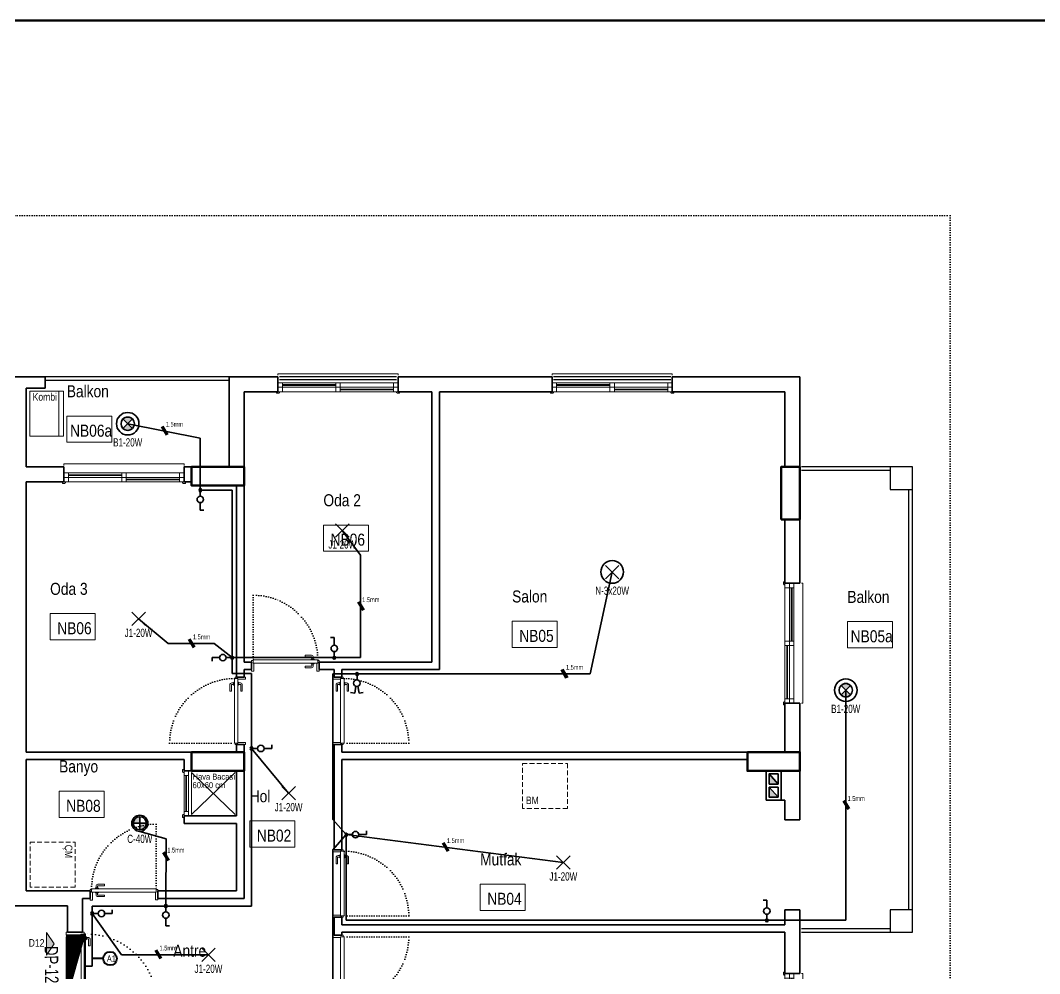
# Model space of a CAD drawing. Header units: millimetres. Extents: x 1811019 to 3717122, y -501178 to -243171.
# Drawn here: x 1865965 to 1867322, y -250660 to -249390 of the extents above; entities that cross this region are included whole.
import ezdxf
from ezdxf.enums import TextEntityAlignment as Align

# ---------------------------------------------------------------- set-up
doc = ezdxf.new("R2010")
doc.units = ezdxf.units.MM
for name, pattern in [('CONTINOUS', [0]), ('CONTINU', [0]), ('DOT', [0.25, 0, -0.25]), ('izdüşüm arka', [3.174999999999999, 0, -3.174999999999999]), ('izdüşüm ön', [9.524999999999999, 6.35, -3.175])]:
    doc.linetypes.add(name, pattern=pattern)
for name, color, linetype, lineweight in [('a_ba', 6, 'Continuous', 50), ('a_doğrama', 251, 'Continuous', 20), ('a_duvar', 255, 'Continuous', 35), ('a_görünüş', 32, 'Continuous', 25), ('a_görünüş_ince', 8, 'Continuous', 20), ('a_izdüşüm_arka', 255, 'izdüşüm arka', 30), ('a_izdüşüm_ön', 6, 'izdüşüm ön', 9), ('a_not_mahal', 253, 'Continuous', 5), ('a_not_misc', 144, 'Continuous', 5), ('a_not_text', 7, 'Continuous', 13), ('a_tefriş', 8, 'Continuous', 20), ('a_çerçeve_line', 7, 'Continuous', 50), ('Aydınlatma', 4, 'CONTINOUS', 35), ('Aydınlatma_', 3, 'Continuous', 40), ('Priz', 6, 'CONTINOUS', 40)]:
    doc.layers.add(name, color=color, linetype=linetype, lineweight=lineweight)
doc.styles.add('Grupcad', font='arial.ttf', dxfattribs={"width": 0.7})
doc.styles.add('OL', font='tsimplex.shx', dxfattribs={"width": 0.8, "height": 12})
doc.styles.add('ROMANTUR', font='arial.ttf', dxfattribs={"width": 0.7})
doc.styles.get("Standard").update_dxf_attribs({"font": 'ARIALN.TTF'})

# ---------------------------------------------------------------- blocks, each defined once
blk = doc.blocks.new('K2')
at = {"layer": 'a_doğrama', "color": 251, "linetype": 'Continuous'}
for p, q in [((-13.00000000162981, 88.09999999962747), (-13.00000000186265, 1.900000000372529)), ((-13.00000000162981, 88.09999999962747), (-8.500000001862645, 88.09999999962747)), ((-12.00000000162981, 90), (-12.00000000162981, 88.09999999962747)), ((-12.00000000162981, 90), (-10.00000000186265, 90)), ((-8.500000001862645, 88.09999999962747), (-8.500000001862645, 1.900000000372529)), ((-13.00000000186265, 1.900000000372529), (-8.500000001862645, 1.900000000372529)), ((-12.00000000186265, 0), (-12.00000000186265, 1.900000000372529)), ((-12.00000000186265, 0), (-10.00000000186265, 0))]:
    blk.add_line(p, q, dxfattribs=at)
at = {"layer": 'a_doğrama', "color": 251}
for points in [[(-16.50000000186265, 82.09999999962747), (-14.00000000162981, 82.09999999962747)], [(-5.000000001862645, 82.09999999962747), (-7.500000001862645, 82.09999999962747)]]:
    blk.add_lwpolyline(points, dxfattribs=at)
for points in [[(-13.00000000162981, 83.09999999962747), (-13.50000000186265, 83.09999999962747, 0.4142135623730951), (-14.00000000186265, 82.59999999962747), (-14.00000000186265, 79.59999999962747, 0.414213562373095), (-13.50000000162981, 79.09999999968568), (-13.00000000162981, 79.09999999962747)], [(-8.500000001629815, 83.09999999962747), (-8.000000001629815, 83.09999999962747, -0.4142135623730951), (-7.500000001862645, 82.59999999962747), (-7.500000001862645, 79.59999999962747, -0.414213562373095), (-8.000000001629815, 79.09999999962747), (-8.500000001629815, 79.09999999962747)], [(-14.00000000162981, 80.09999999962747), (-16.50000000162981, 80.09999999962747, 0.414213562373095), (-17.00000000162981, 79.59999999962747), (-17.00000000186265, 71.09999999962747), (-19.00000000186265, 71.09999999962747), (-19.00000000186265, 79.59999999962747)], [(-7.500000001862645, 80.09999999956926), (-5.000000001862645, 80.09999999962747, -0.414213562373095), (-4.500000001862645, 79.59999999962747), (-4.500000001862645, 71.09999999962747), (-2.500000001862645, 71.09999999962747), (-2.500000001629815, 79.59999999962747)]]:
    blk.add_lwpolyline(points, format="xyb", dxfattribs=at)
at = {"layer": 'a_doğrama', "color": 251, "linetype": 'Continuous'}
for points in [[(-1.629814505577087e-09, 90.00000000005821), (1.999999998137355, 90), (1.999999998137355, 87), (-8.500000001862645, 87)], [(0, 0), (2, 0), (2, 3), (-8.500000001862645, 3)]]:
    blk.add_lwpolyline(points, dxfattribs=at)
at = {"layer": 'a_doğrama', "color": 251}
for centre, start, end in [((-16.50000000186265, 79.59999999962747), 90, 180), ((-5.000000001629815, 79.59999999962747), 0, 90)]:
    blk.add_arc(centre, 2.499999999999999, start, end, dxfattribs=at)
at = {"layer": 'a_izdüşüm_arka', "color": 251}
blk.add_lwpolyline([(-99.20006576180458, 1.900000000372529), (-13.00006576254964, 1.900000000372529)], dxfattribs=at)
blk.add_arc((-13.00006576254964, 1.900000000372529), 86.19999999925494, 89.99995624410063, 180, dxfattribs=at)
blk = doc.blocks.new('K1')
at = {"layer": 'a_doğrama', "color": 251}
for points in [[(-17.50000000000728, -2.500000000149157), (-22.00000000001455, -2.500000000152795), (-22.00000000001455, -1.527951098978519e-10), (1.999999999992724, 1.818989403545856e-11), (1.999999999985448, -3.99999999998181), (-17.50000000001455, -4.000000000152795), (-17.50000000000728, -2.500000000149157)], [(-27.50000000000728, -93.10000001805383), (-25.00000000000728, -93.10000001805383)], [(-14.50000000000728, -93.10000001811204), (-17.00000000000728, -93.10000001805383)], [(-17.50000000000728, -97.5000000001528), (-22.00000000001455, -97.50000000014916), (-22.00000000001455, -100.0000000001492), (1.999999999992724, -99.99999999998545), (1.999999999992724, -95.99999999998181), (-17.50000000000728, -96.0000000001528), (-17.50000000000728, -97.5000000001528)]]:
    blk.add_lwpolyline(points, dxfattribs=at)
blk.add_lwpolyline([(-18, -14.0000000001528), (-18.00000000001455, -4.000000000149157), (-18, -3.000000000149157), (-22.50000000000728, -3.000000000090949), (-22.50000000000728, -2.500000000152795), (-22.50000000000728, -2.000000000149157), (-24.00000000000728, -2.000000000149157), (-24.00000000001455, -2.500000000152795), (-24.00000000000728, -12.50000000014916), (-24.00000000001455, -88.0000000001528), (-24.00000000001455, -97.50000000014916), (-24.00000000001455, -98.00000000014916), (-22.50000000000728, -98.00000000014916), (-22.50000000000728, -97.50000000014916), (-22.50000000001455, -97.00000000014916), (-18.00000000000728, -97.00000000009095), (-18.00000000001455, -96.0000000001528), (-18, -86.50000000014916)], close=True, dxfattribs=at)
for points in [[(-25.00000000000728, -91.10000001805383), (-27.50000000000728, -91.10000001805747, -0.414213562373095), (-28, -90.60000001799563), (-28.00000000001455, -82.10000001805383), (-30.00000000000728, -82.10000001805383), (-30.00000000000728, -90.60000001799926)], [(-24.00000000000728, -94.10000001805383), (-24.50000000000728, -94.10000001799926, -0.4142135623730951), (-25, -93.60000001805383), (-25.00000000000728, -90.60000001805383, -0.414213562373095), (-24.50000000001455, -90.1000000180502), (-24.00000000000728, -90.10000001805747)], [(-18.00000000001455, -94.10000001805383), (-17.5, -94.10000001805383, 0.4142135623730951), (-17.00000000000728, -93.6000000181084), (-17.00000000001455, -90.60000001805383, 0.414213562373095), (-17.50000000000728, -90.10000001805747), (-18.00000000000728, -90.10000001805747)], [(-17.00000000000728, -91.1000000180502), (-14.50000000000728, -91.10000001805383, 0.414213562373095), (-14.00000000001455, -90.60000001811204), (-14.00000000001455, -82.10000001811204), (-12.00000000000728, -82.10000001811204), (-12.00000000000728, -90.60000001811204)]]:
    blk.add_lwpolyline(points, format="xyb", dxfattribs=at)
for centre, start, end in [((-27.50000000000728, -90.60000001799563), 180, 270), ((-14.50000000000728, -90.60000001811204), 270, 0)]:
    blk.add_arc(centre, 2.499999999999999, start, end, dxfattribs=at)
at = {"layer": 'a_görünüş_ince', "color": 251}
blk.add_line((1.999999999992724, -5.999999999985448), (1.999999999992724, -93.99999999998181), dxfattribs=at)
at = {"layer": 'a_izdüşüm_arka', "color": 251, "linetype": 'DOT', "ltscale": 20}
blk.add_line((-24.00000000000728, -2.000000000381988), (-120.0000000000146, -2.000000000385626), dxfattribs=at)
blk.add_arc((-24.00000000000728, -2.000000000149157), 95.99999999999999, 180.0000000002084, 270.0000000004169, dxfattribs=at)
blk = doc.blocks.new('M1')
at = {"layer": 'a_doğrama', "linetype": 'Continuous'}
for p, q in [((-23.9999999795109, 6.00000000372529), (-29.99999997951091, 6.00000000372529)), ((-29.99999997951091, 3.7252903e-09), (-29.99999997951091, 6.00000000372529)), ((-23.9999999795109, 3.7252903e-09), (-29.99999997951091, 3.7252903e-09)), ((-23.9999999795109, 3.7252903e-09), (-23.9999999795109, 6.00000000372529)), ((30.00000000558794, 5.999999996274707), (24.00000000558794, 5.999999996274707)), ((24.00000000558794, 5.999999996274707), (24.00000000558794, -3.7252903e-09)), ((30.00000000558794, -3.7252903e-09), (30.00000000558794, 5.999999996274707)), ((30.00000000558794, -3.7252903e-09), (24.00000000558794, -3.7252903e-09))]:
    blk.add_line(p, q, dxfattribs=at)
at = {"layer": 'a_doğrama'}
for p, q in [((24.00000000372529, 3.499999996274709), (-23.9999999795109, 3.50000000372529)), ((24.00000000372529, 2.499999996274709), (-23.9999999795109, 2.500000003725289))]:
    blk.add_line(p, q, dxfattribs=at)
for points in [[(-27.9999999795109, -0.9999999962747096), (-27.9999999795109, 3.7252903e-09), (-31.99999997951091, 3.7252903e-09), (-31.99999997951091, -1.999999996274708), (-28.9999999795109, -1.999999996274708)], [(28.00000000372529, -0.9999999962747096), (28.00000000372529, 3.7252903e-09), (32.00000000372529, 3.7252903e-09), (32.00000000372529, -1.999999996274708), (29.00000000372529, -1.999999996274708)]]:
    blk.add_lwpolyline(points, close=True, dxfattribs=at)
at = {"layer": 'a_görünüş_ince'}
for p, q in [((24.00000000372529, 5.999999996274707), (-23.9999999795109, 6.00000000372529)), ((-23.9999999795109, 3.7252903e-09), (24.00000000372529, -3.7252903e-09))]:
    blk.add_line(p, q, dxfattribs=at)
blk = doc.blocks.new('160p')
at = {"layer": 'a_doğrama', "color": 251}
for points in [[(-5.999925318639725, -6), (-5.999925318639725, 0), (-11.99992531863973, 0), (-11.99992531863973, -6)], [(7.46813602745533e-05, -6), (7.46813602745533e-05, 0), (-5.999925318639725, 0), (-5.999925318639725, -6)], [(-5.999925318639725, -83), (-5.999925318639725, -77), (-11.99992531863973, -77), (-11.99992531863973, -83)], [(7.46813602745533e-05, -83), (7.46813602745533e-05, -77), (-5.999925318639725, -77), (-5.999925318639725, -83)], [(-5.999925318639725, -160), (-5.999925318639725, -154), (-11.99992531863973, -154), (-11.99992531863973, -160)], [(7.46813602745533e-05, -160), (7.46813602745533e-05, -154), (-5.999925318639725, -154), (-5.999925318639725, -160)]]:
    blk.add_lwpolyline(points, close=True, dxfattribs=at)
for points in [[(2.000037341145799, -1.000074680894613), (2.00014936318621, 1.999925318174064), (0.0001493635354563594, 1.999999999068677), (0, -1.999999998137355), (1.000000001280569, -2.000037338584661), (2.000037341145799, -1.000074680894613)], [(-9.499925318639725, -6), (-9.499925318639725, -77)], [(-8.499925318639725, -6), (-8.499925318639725, -77)], [(-3.499925318639725, -83), (-3.499925318639725, -154)], [(-2.499925318639725, -83), (-2.499925318639725, -154)], [(2.000037341145799, -158.9999253191054), (2.00014936318621, -161.9999253181741), (0.0001493635354563594, -161.9999999990687), (0, -158.0000000018626), (1.000000001280569, -157.9999626614153), (2.000037341145799, -158.9999253191054)]]:
    blk.add_lwpolyline(points, dxfattribs=at)
at = {"layer": 'a_görünüş_ince', "color": 251}
for points in [[(-21.99992531829048, -160), (-23.99992531829048, -160), (-23.99992531805765, 0), (-21.99992531805765, 0)], [(-11.99992531863973, -77), (-11.99992531863973, -6)], [(-5.999925318639725, -77), (-5.999925318639725, -6)], [(-5.999925318639725, -77), (-5.999925318639725, -6)], [(7.46813602745533e-05, -77), (7.46813602745533e-05, -6)], [(-11.99992531863973, -154), (-11.99992531863973, -83)], [(-5.999925318639725, -154), (-5.999925318639725, -83)], [(-5.999925318639725, -154), (-5.999925318639725, -83)], [(7.46813602745533e-05, -154), (7.46813602745533e-05, -83)]]:
    blk.add_lwpolyline(points, dxfattribs=at)
blk = doc.blocks.new('baca_şönt')
at = {"layer": 'a_duvar'}
h = blk.add_hatch(color=256, dxfattribs=at)
h.dxf.hatch_style = 1
h.paths.add_polyline_path([(21.5, -5), (21.5, -17), (35, -17)])
h.paths.add_polyline_path([(4, -5), (4, -17), (17.5, -17)])
for p, q in [((4, -5), (17.5, -17)), ((17.5, -5), (17.5, -17)), ((21.5, -5), (21.5, -17)), ((21.5, -5), (35, -17))]:
    blk.add_line(p, q, dxfattribs=at)
blk.add_lwpolyline([(0, -21), (39, -21), (39, -1), (0, -1)], close=True, dxfattribs=at)
for points in [[(17.5, -5), (4, -5), (4, -17), (17.5, -17)], [(21.5, -17), (35, -17), (35, -5), (21.5, -5)]]:
    blk.add_lwpolyline(points, dxfattribs=at)
blk = doc.blocks.new('kombi')
at = {"layer": 'a_tefriş', "lineweight": 20}
for p, q in [((-4.751340766903013, 59.99999982936424), (40.24865918117575, 60.0021619629988)), ((-4.748457922134548, -1.013686414808035e-07), (-4.751340766903013, 59.99999982936424)), ((1.251542070880532, 0.0002881831023842096), (1.248659226112068, 60.00028811386437)), ((40.24865918117575, 60.0021619629988), (40.25154202594422, 0.002162032265914604)), ((69.24875934096053, 60.0019962839142), (69.24587649595924, 0.001996353181311861)), ((114.2487592888065, 59.99983415027964), (69.24875934096053, 60.0019962839142)), ((108.2458764510229, 0.0001225040468852967), (108.2487592957914, 60.00012243477977)), ((114.245876444038, -0.0001657804532442242), (114.2487592888065, 59.99983415027964)), ((40.25154202594422, 0.002162032265914604), (-4.748457922134548, -1.013686414808035e-07)), ((69.24587649595924, 0.001996353181311861), (114.245876444038, -0.0001657804532442242))]:
    blk.add_line(p, q, dxfattribs=at)
at = {"layer": 'a_not_mahal'}
for p in [(5.042008734541014, 47.32219275448006), (73.18532747216523, 47.32202707542456)]:
    blk.add_text('Kombi', height=10, dxfattribs=at).set_placement(p)
blk = doc.blocks.new('KAT PANOSU')
at = {"layer": 'Aydınlatma', "linetype": 'CONTINU'}
h = blk.add_hatch(dxfattribs=at)
h.set_pattern_fill('ANSI31', color=2)
h.set_pattern_definition([(45, (274.5771019925305, -113244.4411191259), (-0.08838834764831843, 0.08838834764831845), [])])
h.paths.add_polyline_path([(41.49600000001374, 11.86921477770375), (-41.49599999995553, -11.86921477760188), (41.49600000001374, -11.86921477760188)])
at = {"layer": 'Aydınlatma', "color": 2, "linetype": 'CONTINU'}
for p, q in [((-41.49599999995553, -11.86921477760188), (41.49600000007194, 11.8692147777183)), ((-41.49599999989732, -11.86921477754368), (41.49600000013015, 11.86921477777651)), ((-41.49599999989732, -11.86921477754368), (41.49600000013015, 11.86921477777651)), ((-41.49599999983911, -11.86921477748547), (41.49600000018836, 11.86921477783471)), ((-41.49600000001374, -11.86921477766009), (41.49600000001374, 11.86921477766009)), ((-41.49599999995553, -11.86921477760188), (41.49600000007194, 11.8692147777183))]:
    blk.add_line(p, q, dxfattribs=at)
for points in [[(-41.49599999995553, -11.86921477760188), (-41.49599999995553, 11.8692147777183), (41.49600000001374, 11.8692147777183), (41.49600000001374, -11.86921477760188)], [(-41.49599999989732, -11.86921477754368), (-41.49599999989732, 11.86921477777651), (41.49600000007194, 11.86921477777651), (41.49600000007194, -11.86921477754368)], [(-41.49599999989732, -11.86921477754368), (-41.49599999989732, 11.86921477777651), (41.49600000007194, 11.86921477777651), (41.49600000007194, -11.86921477754368)], [(-41.49599999983911, -11.86921477748547), (-41.49599999983911, 11.86921477783471), (41.49600000013015, 11.86921477783471), (41.49600000013015, -11.86921477748547)], [(-41.49600000001374, -11.86921477766009), (-41.49600000001374, 11.86921477766009), (41.49599999995553, 11.86921477766009), (41.49599999995553, -11.86921477766009)], [(-41.49599999995553, -11.86921477760188), (-41.49599999995553, 11.8692147777183), (41.49600000001374, 11.8692147777183), (41.49600000001374, -11.86921477760188)]]:
    blk.add_lwpolyline(points, close=True, dxfattribs=at)
blk = doc.blocks.new('J1-20W')
at = {"layer": 'Aydınlatma', "color": 1, "linetype": 'CONTINU'}
for p, q in [((9, 9), (-9, -9)), ((-9, 9), (9, -9))]:
    blk.add_line(p, q, dxfattribs=at)
at = {"layer": 'Aydınlatma', "linetype": 'CONTINU', "style": 'Grupcad', "width": 0.7, "flags": 8}
blk.add_attdef('J1-20W', text='', height=11, dxfattribs=at).set_placement((0, 18.74764386721654), align=Align.MIDDLE_CENTER)
blk = doc.blocks.new('N-3x20W')
at = {"layer": 'Aydınlatma', "color": 6, "linetype": 'CONTINU'}
for p, q in [((9, 9), (-9, -9)), ((-9, 9), (9, -9))]:
    blk.add_line(p, q, dxfattribs=at)
at = {"layer": 'Aydınlatma', "linetype": 'CONTINU'}
blk.add_circle((0, -0.3079431056394242), 15.11081903452493, dxfattribs=at)
at = {"layer": 'Aydınlatma', "linetype": 'CONTINU', "style": 'Grupcad', "width": 0.7, "flags": 8}
blk.add_attdef('N-3X20W', text='', height=11, dxfattribs=at).set_placement((0, 24.80287592888635), align=Align.MIDDLE_CENTER)
blk = doc.blocks.new('B1-20W')
at = {"layer": 'Aydınlatma', "linetype": 'CONTINU'}
h = blk.add_hatch(color=1, dxfattribs=at)
edge = h.paths.add_edge_path()
edge.add_arc((-1.164153218269348e-10, 1.891748979687691e-10), 8.90954544273853, 44.99999999941044, 135.0000000005896)
edge.add_line((-6.300000000046566, 6.299999999959255), (6.300000000046566, -6.30000000007567))
edge.add_arc((-1.164153218269348e-10, -1.891748979687691e-10), 8.90954544273853, 224.9999999994104, 315.0000000005896, ccw=False)
edge.add_line((-6.299999999930151, -6.299999999959255), (6.299999999930151, 6.299999999959255))
at = {"layer": 'Aydınlatma', "color": 1, "linetype": 'CONTINU'}
for p, q in [((-6.300000000046566, 6.299999999959255), (6.300000000046566, -6.30000000007567)), ((6.299999999930151, 6.299999999959255), (-6.299999999930151, -6.299999999959255))]:
    blk.add_line(p, q, dxfattribs=at)
at = {"layer": 'Aydınlatma', "color": 4, "linetype": 'CONTINU'}
blk.add_circle((-2.91038304567337e-11, -2.91038304567337e-11), 15, dxfattribs=at)
at = {"layer": 'Aydınlatma', "color": 1, "linetype": 'CONTINU'}
blk.add_circle((0, -2.91038304567337e-11), 8.909545442950497, dxfattribs=at)
for centre, start, end in [((-1.164153218269348e-10, 1.891748979687691e-10), 44.99999999928148, 135.0000000007185), ((-1.164153218269348e-10, -1.891748979687691e-10), 224.9999999992815, 315.0000000007185)]:
    blk.add_arc(centre, 8.90954544273853, start, end, dxfattribs=at)
at = {"layer": 'Aydınlatma', "linetype": 'CONTINU', "style": 'Grupcad', "width": 0.7, "flags": 8}
blk.add_attdef('B1-20W', text='', height=11, dxfattribs=at).set_placement((-2.91038304567337e-11, 24.9999999999709), align=Align.MIDDLE_CENTER)
blk = doc.blocks.new('C-20W')
at = {"layer": 'Aydınlatma', "linetype": 'CONTINU'}
h = blk.add_hatch(color=1, dxfattribs=at)
h.paths.add_polyline_path([(8.702380952381645, -1.455191522836685e-11), (0, -1.455191522836685e-11), (0, 8.702380952352541, -0.4142135623730951)])
h.paths.add_polyline_path([(0, -8.702380952381645, -0.4142135623730951), (-8.702380952367093, -1.455191522836685e-11), (0, -1.455191522836685e-11)])
at = {"layer": 'Aydınlatma', "color": 1, "linetype": 'CONTINU'}
for p, q in [((8.702380952381645, 0), (-8.702380952367093, 0)), ((0, 8.702380952381645), (0, -8.702380952381645))]:
    blk.add_line(p, q, dxfattribs=at)
at = {"layer": 'Aydınlatma', "linetype": 'CONTINU'}
blk.add_circle((0, 0), 10.74999999999503, dxfattribs=at)
at = {"layer": 'Aydınlatma', "color": 1, "linetype": 'CONTINU'}
blk.add_circle((0, 0), 8.702380952376926, dxfattribs=at)
at = {"layer": 'Aydınlatma', "linetype": 'CONTINU', "style": 'Grupcad', "width": 0.7, "flags": 8}
blk.add_attdef('C-40W', text='', height=11, dxfattribs=at).set_placement((0, 20.74999999998545), align=Align.MIDDLE_CENTER)
blk = doc.blocks.new('NORMAL ANAHTAR')
at = {"layer": 'Aydınlatma', "color": 6, "linetype": 'CONTINU'}
for p, q in [((0, 18.75986064848257), (-4.863207719157799, 18.75986064848257)), ((0, 8.636846400011564), (0, 18.75986064848257))]:
    blk.add_line(p, q, dxfattribs=at)
blk.add_circle((0, 4.31842319999123), 4.318423200000162, dxfattribs=at)
blk = doc.blocks.new('KOMUTATOR ANAHTAR')
at = {"layer": 'Aydınlatma', "color": 6, "linetype": 'CONTINU'}
for p, q in [((-2.876584113124409, 17.46272058073373), (-8.55538248429366, 16.51159817440202)), ((-1.361482364300173, 8.416611178297899), (-2.876584113124409, 17.46272058073373)), ((1.361482364300173, 8.416611178297899), (2.876584113124409, 17.46272058073373)), ((2.876584113124409, 17.46272058073373), (8.55538248429366, 16.51159817440202))]:
    blk.add_line(p, q, dxfattribs=at)
blk.add_circle((0, 4.318423200005782), 4.318423200000162, dxfattribs=at)
blk = doc.blocks.new('BUAT (Enerji)')
at = {"layer": 'Priz', "linetype": 'CONTINU'}
h = blk.add_hatch(color=256, dxfattribs=at)
edge = h.paths.add_edge_path()
edge.add_arc((0, 0), 1.75, 0, 360)
blk.add_circle((0, 0), 1.75, dxfattribs=at)

msp = doc.modelspace()

# ---------------------------------------------------------------- hatches: boundary and pattern name
at = {"layer": 'a_not_misc'}
h = msp.add_hatch(color=256, dxfattribs=at)
h.dxf.hatch_style = 1
h.paths.add_polyline_path([(1865999.677193291, -250605.2310660837), (1866009.677193291, -250620.2310660837), (1865999.677193291, -250635.2310660837)])

# ---------------------------------------------------------------- linework, layer by layer
at = {"layer": 'a_ba', "color": 253}
for points in [[(1866262.7101567, -250009.7909963963), (1866262.7101567, -249984.7909963963), (1866192.7101567, -249984.7909963963), (1866192.7101567, -250009.7909963963)], [(1866977.71015413, -250054.7909967919), (1867002.71015413, -250054.7909967919), (1867002.71015413, -249984.7909967919), (1866977.71015413, -249984.7909967919)], [(1866262.7101567, -250389.7909963957), (1866262.7101567, -250364.7909963957), (1866192.7101567, -250364.7909963957), (1866192.7101567, -250389.7909963957)], [(1866932.710147536, -250364.7909963957), (1866932.710147536, -250389.7909963957), (1867002.710147536, -250389.7909963957), (1867002.710147536, -250364.7909963957)]]:
    msp.add_lwpolyline(points, close=True, dxfattribs=at)
at = {"layer": 'a_duvar'}
for p, q in [((1865997.710156701, -249864.7909963956), (1865927.710156701, -249864.7909963956)), ((1866242.710156701, -249864.7909963957), (1866242.710156701, -249984.7909963957)), ((1866242.710156701, -249864.7909963957), (1866307.710156701, -249864.7909963957)), ((1866467.710156701, -249864.7909963957), (1866672.710152118, -249864.7909963957)), ((1866832.710152118, -249864.7909963957), (1867002.710147536, -249864.7909963957)), ((1867002.710147536, -249984.7909963957), (1867002.710147536, -249864.7909963957)), ((1865972.710156701, -249984.7909963957), (1865972.710156701, -249879.7909963956)), ((1866262.710156701, -250244.7909963957), (1866262.7101567, -249884.7909963957)), ((1866307.710156701, -249884.7909963957), (1866262.7101567, -249884.7909963957)), ((1866512.710156701, -249884.7909963957), (1866467.710156701, -249884.7909963957)), ((1866512.710156701, -249884.7909963957), (1866512.710156701, -250244.7909963957)), ((1866672.710152118, -249884.7909963957), (1866522.710156701, -249884.7909963957)), ((1866522.710156701, -250254.7909963957), (1866522.710156701, -249884.7909963957)), ((1866982.710147536, -249884.7909963957), (1866832.710152118, -249884.7909963957)), ((1866982.710147536, -249884.7909963957), (1866982.710147536, -249984.7909967919)), ((1866022.7101567, -249984.7909963957), (1865972.710156701, -249984.7909963957)), ((1866242.710156701, -249984.7909963957), (1866192.7101567, -249984.7909963957)), ((1865972.710156701, -250004.7909963957), (1866022.7101567, -250004.7909963957)), ((1865972.710156701, -250364.7909963956), (1865972.710156701, -250004.7909963956)), ((1867002.710147536, -250139.7909965938), (1867002.710147536, -250004.7909963957)), ((1866252.710156701, -250009.7909963963), (1866252.710156701, -250264.7908574043)), ((1866982.710147536, -250054.7909967919), (1866982.710147536, -250139.7909965938)), ((1866272.7101567, -250244.7909963957), (1866262.7101567, -250244.7909963957)), ((1866512.710156701, -250244.7909963957), (1866362.710156709, -250244.7909963957)), ((1866262.710156701, -250264.790996387), (1866262.710156701, -250254.7909963957)), ((1866262.7101567, -250254.7909963957), (1866272.7101567, -250254.7909963957)), ((1866362.710156709, -250254.7909963957), (1866382.710156701, -250254.7909963957)), ((1866382.710156701, -250264.790996387), (1866382.710156701, -250254.7909963957)), ((1866392.710156701, -250254.7909963957), (1866392.710156701, -250264.7908574043)), ((1866392.710156701, -250254.7909963957), (1866522.710156701, -250254.7909963957)), ((1866982.710147536, -250299.7909965938), (1866982.710147536, -250364.7909963957)), ((1867002.710147537, -250454.7909963957), (1867002.710147536, -250299.7909965938)), ((1866252.710156701, -250354.790857413), (1866252.710156701, -250364.7909963957)), ((1866262.710156701, -250559.7909963957), (1866262.710156701, -250354.790857413)), ((1866382.710156701, -250494.790996387), (1866382.710156701, -250354.7909963957)), ((1866392.7101567, -250354.7909963957), (1866392.7101567, -250364.7909963957)), ((1866252.710156701, -250364.7909963957), (1865972.710156701, -250364.7909963957)), ((1866982.710147536, -250364.7909963957), (1866392.7101567, -250364.7909963957)), ((1865972.710156701, -250374.7909963957), (1866182.710156701, -250374.7909963956)), ((1865972.710156701, -250549.7910128086), (1865972.710156701, -250374.7909963957)), ((1866182.710156701, -250374.7909963956), (1866182.710156701, -250389.7909963957)), ((1866192.7101567, -250389.7909963957), (1866192.7101567, -250374.7909963957)), ((1866392.7101567, -250374.7909963957), (1866392.7101567, -250494.7908574043)), ((1866392.7101567, -250374.7909963957), (1866932.710147536, -250374.7909963957)), ((1866252.710156701, -250389.7909963957), (1866252.710156701, -250449.7909963957)), ((1866982.710147536, -250428.7909963957), (1866982.710147536, -250454.7909963957)), ((1866252.710156701, -250449.7909963957), (1866182.710156701, -250449.7909963957)), ((1866182.710156701, -250449.7909963957), (1866182.710156701, -250459.7909963957)), ((1866182.710156701, -250459.7909963957), (1866252.710156701, -250459.7909963957)), ((1866252.710156701, -250459.7909963957), (1866252.710156701, -250549.7909963957)), ((1866057.710295692, -250549.7910081501), (1865972.710156701, -250549.7910128085)), ((1866047.709761427, -250604.7913663059), (1866047.710156487, -250559.7909972709)), ((1866047.71015511, -250559.7909972709), (1866057.710295777, -250559.7909972712)), ((1866057.710295692, -250549.7910081501), (1866057.710295692, -250559.790996396)), ((1866252.710156701, -250549.7909962963), (1866147.710156688, -250549.7911223149)), ((1866252.710157072, -250549.7909976422), (1866147.710156947, -250549.7911236608)), ((1866147.710156702, -250549.7911224143), (1866147.710156702, -250559.7911224143)), ((1866147.710156947, -250559.7911232895), (1866262.710156701, -250559.7909972708)), ((1865907.710156701, -250569.5602453235), (1866027.710154912, -250569.5602453235)), ((1866027.710154018, -250569.5602445852), (1866027.709758958, -250604.7913663059)), ((1866982.710147536, -250574.7909963957), (1866982.710147536, -250594.7909963957)), ((1867002.710147537, -250659.7909964012), (1867002.710147537, -250574.7909963957)), ((1866382.710156701, -250608.7909963956), (1866382.710156701, -250584.7909963957)), ((1866392.7101567, -250584.7909963957), (1866392.7101567, -250594.7909963957)), ((1866982.710147536, -250594.7909963957), (1866392.710156701, -250594.7909963957)), ((1866027.709758958, -250604.7913663059), (1866047.709761427, -250604.7913663059)), ((1866392.710156701, -250604.7909963956), (1866982.710147536, -250604.7909963957)), ((1866392.7101567, -250604.7909963956), (1866392.7101567, -250608.7911353783)), ((1866982.710147536, -250604.7909963957), (1866982.710147536, -250659.7909964012))]:
    msp.add_line(p, q, dxfattribs=at)
for points in [[(1865997.710156701, -249864.7909963956), (1865997.710156701, -249879.7909963956), (1865972.710156701, -249879.7909963956)], [(1866307.710156701, -249884.7909963957), (1866307.710156701, -249864.7909963957)], [(1866467.710156701, -249884.7909963957), (1866467.710156701, -249864.7909963957)], [(1866672.710152118, -249884.7909963957), (1866672.710152118, -249864.7909963957)], [(1866832.710152118, -249884.7909963957), (1866832.710152118, -249864.7909963957)], [(1866022.7101567, -249984.7909967863), (1866022.7101567, -250004.7909963957)], [(1866192.7101567, -249984.7909963957), (1866182.7101567, -249984.7909963957), (1866182.7101567, -250004.7909963957), (1866192.7101567, -250004.7909963957)], [(1867002.710147536, -250139.7909965938), (1866982.710147536, -250139.7909965938)], [(1866272.7101567, -250244.7909964012), (1866272.7101567, -250254.7909963957)], [(1866362.710156709, -250244.7909963957), (1866362.710156709, -250254.7909963957)], [(1866252.711407545, -250264.7908574217), (1866262.7101567, -250264.790996387)], [(1866382.710156701, -250264.790996387), (1866392.708905857, -250264.7908574217)], [(1867002.710147536, -250299.7909965938), (1866982.710147536, -250299.7909965938)], [(1866252.710156701, -250354.790857413), (1866262.7101567, -250354.790857413)], [(1866382.710156701, -250354.7909963957), (1866392.7101567, -250354.7909963957)], [(1866192.7101567, -250389.7909963957), (1866182.710156701, -250389.7909963957)], [(1866977.710147536, -250428.7909963957), (1866982.710147536, -250428.7909963957)], [(1867002.710147536, -250454.7909963957), (1866982.710147536, -250454.7909963957)], [(1866382.710156701, -250494.790996387), (1866392.708905857, -250494.7908574217)], [(1867002.710147536, -250574.7909963957), (1866982.710147536, -250574.7909963957)], [(1866382.710156701, -250584.7909963957), (1866392.7101567, -250584.7909963957)], [(1866382.710156701, -250608.7909963956), (1866392.7101567, -250608.7911353783)], [(1866982.710147536, -250659.7909964012), (1867002.710147537, -250659.7909964012)]]:
    msp.add_lwpolyline(points, dxfattribs=at)
at = {"layer": 'a_görünüş', "color": 251}
for points in [[(1866242.710156701, -249864.7909963957), (1865997.710156701, -249864.7909963962)], [(1866465.7101567, -249864.7909963092), (1866309.716330698, -249864.7910027381)], [(1866465.7101567, -249868.7909963104), (1866309.716330698, -249868.7910028206)], [(1866830.710152118, -249864.7909963092), (1866674.716326116, -249864.7910027381)], [(1866830.710152118, -249868.7909963104), (1866674.716326116, -249868.7910028206)], [(1866242.710156701, -249869.7909963957), (1865997.710156701, -249869.7909963962)], [(1867122.710147536, -249984.7909963958), (1867004.710154032, -249984.7909963958)], [(1867122.710147536, -249989.7909963958), (1867004.710154032, -249989.7909963958)], [(1867147.710147536, -250574.7909964141), (1867147.710147536, -250014.7909963959)], [(1867152.710147536, -250574.7909964141), (1867152.710147536, -250014.7909963959)], [(1867004.710147536, -250599.7909964141), (1867122.710147536, -250599.7909964141)], [(1867004.710147536, -250604.7909964141), (1867122.710147536, -250604.7909964141)]]:
    msp.add_lwpolyline(points, dxfattribs=at)
for points in [[(1867122.710147536, -250014.7909963959), (1867152.710147536, -250014.7909963959), (1867152.710147536, -249984.7909963959), (1867122.710147536, -249984.7909963959)], [(1867122.710147536, -250604.7909964141), (1867152.710147536, -250604.7909964141), (1867152.710147536, -250574.7909964141), (1867122.710147536, -250574.7909964141)]]:
    msp.add_lwpolyline(points, close=True, dxfattribs=at)
at = {"layer": 'a_görünüş_ince'}
msp.add_lwpolyline([(1866192.7101567, -250391.7909963957), (1866192.7101567, -250447.7909963957)], dxfattribs=at)
at = {"layer": 'a_izdüşüm_arka'}
msp.add_lwpolyline([(1864722.710147537, -249649.7909963956), (1867202.710147536, -249649.7909963956), (1867202.710147536, -252099.7909963957), (1864722.710147537, -252099.7909963957)], close=True, dxfattribs=at)
at = {"layer": 'a_izdüşüm_ön', "color": 251}
for points in [[(1866633.243606406, -250439.7909963957), (1866633.243606406, -250379.7909963957), (1866693.243606406, -250379.7909963957), (1866693.243606406, -250439.7909963957)], [(1865977.710156701, -250544.5602453235), (1865977.710156701, -250484.5602453235), (1866037.710156701, -250484.5602453235), (1866037.710156701, -250544.5602453235)]]:
    msp.add_lwpolyline(points, close=True, dxfattribs=at)
at = {"layer": 'a_not_mahal'}
for points in [[(1866086.568071891, -249917.1151337428), (1866026.568071891, -249917.1151337428), (1866026.568071891, -249952.1151337428), (1866086.568071891, -249952.1151337428)], [(1866428.28892037, -250062.2697171071), (1866368.28892037, -250062.2697171071), (1866368.28892037, -250097.2697171071), (1866428.28892037, -250097.2697171071)], [(1866064.39507459, -250180.2881848434), (1866004.39507459, -250180.2881848434), (1866004.39507459, -250215.2881848434), (1866064.39507459, -250215.2881848434)], [(1866679.507637282, -250190.4240672385), (1866619.507637282, -250190.4240672385), (1866619.507637282, -250225.4240672385), (1866679.507637282, -250225.4240672385)], [(1867125.883661635, -250190.9829641331), (1867065.883661635, -250190.9829641331), (1867065.883661635, -250225.9829641331), (1867125.883661635, -250225.9829641331)], [(1866076.347507887, -250416.8384601104), (1866016.347507887, -250416.8384601104), (1866016.347507887, -250451.8384601104), (1866076.347507887, -250451.8384601104)], [(1866330.122585331, -250456.5311351772), (1866270.122585331, -250456.5311351772), (1866270.122585331, -250491.5311351772), (1866330.122585331, -250491.5311351772)], [(1866636.930452541, -250540.6936324766), (1866576.930452541, -250540.6936324766), (1866576.930452541, -250575.6936324766), (1866636.930452541, -250575.6936324766)]]:
    msp.add_lwpolyline(points, close=True, dxfattribs=at)
at = {"layer": 'a_not_misc'}
for points in [[(1866250.641191183, -250391.7909963959), (1866192.7101567, -250447.7909963957)], [(1866192.7101567, -250391.7909963957), (1866250.641191183, -250447.7909963953)]]:
    msp.add_lwpolyline(points, dxfattribs=at)
msp.add_lwpolyline([(1865999.677193291, -250605.2310660837), (1866009.677193291, -250620.2310660837), (1865999.677193291, -250635.2310660837), (1865999.677193291, -250605.2310660837)], close=True, dxfattribs=at)
at = {"layer": 'a_çerçeve_line'}
msp.add_lwpolyline([(1872123.904255825, -252390.0067592915), (1872123.904255825, -249390.0067592915), (1853005.390146533, -249390.0067592915), (1853005.390146533, -252390.0067592915)], close=True, dxfattribs=at)
at = {"layer": 'Aydınlatma'}
for p, q in [((1866204.390298552, -249946.6667178287), (1866107.710156701, -249927.2909968512)), ((1866204.390298552, -250015.7909972909), (1866204.390298552, -249946.6667178287)), ((1866204.390298552, -250015.7909972914), (1866246.7101567, -250015.7909972914)), ((1866246.7101567, -250238.9363990048), (1866246.7101567, -250015.7909972914)), ((1866393.41786274, -250069.5020184583), (1866417.498235326, -250102.5424088129)), ((1866417.498235326, -250102.5424088129), (1866417.498235326, -250238.9363990048)), ((1866752.710152118, -250124.7909964577), (1866723.412681246, -250260.7056309587)), ((1866122.210156701, -250187.2909968444), (1866161.431327548, -250220.2309720564)), ((1866222.698447766, -250220.2309720564), (1866161.431327548, -250220.2309720564)), ((1866246.7101567, -250238.9363990048), (1866222.698447766, -250220.2309720564)), ((1866382.780011994, -250238.9363990048), (1866246.7101567, -250238.9363990048)), ((1866246.7101567, -250238.9363990048), (1866246.7101567, -250259.948411042)), ((1866381.030011994, -250238.9363990048), (1866417.498235326, -250238.9363990048)), ((1866272.710156701, -250259.948411042), (1866246.7101567, -250259.948411042)), ((1866272.710156701, -250539.7908565396), (1866272.710156701, -250259.948411042)), ((1866380.706140098, -250454.642317315), (1866380.706140098, -250260.7056309587)), ((1866413.08465316, -250260.7056309587), (1866380.706140098, -250260.7056309587)), ((1866413.08465316, -250260.7056309587), (1866723.412681246, -250260.7056309587)), ((1867063.710147537, -250282.2909963971), (1867063.710147537, -250588.7909963974)), ((1866321.924392736, -250419.5011034344), (1866272.7101567, -250359.8599695874)), ((1866380.706140098, -250454.642317315), (1866398.710156701, -250474.716670778)), ((1866123.844180613, -250470.3348103328), (1866158.997599809, -250480.1025163459)), ((1866380.706140098, -250494.791024241), (1866398.710156701, -250474.716670778)), ((1866398.710156701, -250474.716670778), (1866398.710156701, -250588.7909963975)), ((1866687.710152118, -250511.7909963976), (1866398.710156701, -250474.716670778)), ((1866158.515048341, -250569.4785955274), (1866158.997599809, -250480.1025163459)), ((1866380.708947553, -250696.7909685925), (1866380.706140098, -250494.791024241)), ((1866272.710156701, -250539.7908565396), (1866272.7101567, -250569.790995151)), ((1866272.7101567, -250569.790995151), (1866060.394513108, -250569.7909951511)), ((1866060.394513109, -250649.9525068251), (1866060.394513108, -250569.7909951511)), ((1866060.394513108, -250579.7909932283), (1866099.375434154, -250634.7909957742)), ((1866958.64339809, -250588.7909963975), (1866398.710156701, -250588.7909963975)), ((1866958.64339809, -250588.7909963975), (1867063.710147537, -250588.7909963974)), ((1866215.210155905, -250634.7909957742), (1866099.375434154, -250634.7909957742)), ((1866050.394513109, -250649.9525068251), (1866060.394513109, -250649.9525068251))]:
    msp.add_line(p, q, dxfattribs=at)
at = {"layer": 'Aydınlatma', "color": 3}
for p, q in [((1866159.347502175, -249942.5054363738), (1866152.752953077, -249931.452278306)), ((1866161.06504292, -249941.48071505), (1866154.470493821, -249930.4275569822)), ((1866420.795509876, -250176.2659829427), (1866414.200960777, -250165.212824875)), ((1866422.51305062, -250175.2412616189), (1866415.918501521, -250164.1881035512)), ((1866195.362162206, -250225.7575510903), (1866188.767613108, -250214.7043930225)), ((1866197.079702951, -250224.7328297665), (1866190.485153852, -250213.6796716987)), ((1866691.227192683, -250266.2322099926), (1866684.632643585, -250255.1790519248)), ((1866692.596991226, -250265.6890999527), (1866686.002442127, -250254.6359418849)), ((1866693.79927806, -250265.2074886688), (1866687.204728961, -250254.1543306011)), ((1867067.007422086, -250441.0675754311), (1867060.412872988, -250430.0144173634)), ((1867068.724962831, -250440.0428541073), (1867062.130413732, -250428.9896960396)), ((1866533.574146591, -250497.1212682292), (1866526.979597493, -250486.0681101614)), ((1866535.291687336, -250496.0965469054), (1866528.697138237, -250485.0433888376)), ((1866161.244880552, -250509.800052661), (1866154.650331453, -250498.7468945933)), ((1866162.962421296, -250508.7753313372), (1866156.367872198, -250497.7221732695)), ((1866150.848616811, -250640.3175748081), (1866144.254067712, -250629.2644167404)), ((1866152.566157555, -250639.2928534843), (1866145.971608457, -250628.2396954166))]:
    msp.add_line(p, q, dxfattribs=at)
at = {"layer": 'Aydınlatma', "color": 6}
for p, q in [((1866204.390298552, -250023.7909972914), (1866204.390298552, -250015.7909972914)), ((1866382.780011994, -250230.9363990048), (1866382.780011994, -250238.9363990048)), ((1866238.7101567, -250238.9363990048), (1866246.7101567, -250238.9363990048)), ((1866413.08465316, -250268.7056309587), (1866413.08465316, -250260.7056309587)), ((1866280.7101567, -250359.8599695874), (1866272.7101567, -250359.8599695874)), ((1866406.710156701, -250474.716670778), (1866398.710156701, -250474.716670778)), ((1866158.515048341, -250577.4785955274), (1866158.515048341, -250569.4785955274)), ((1866068.394513108, -250579.7909932283), (1866060.394513108, -250579.7909932283)), ((1866958.64339809, -250580.7909963975), (1866958.64339809, -250588.7909963975))]:
    msp.add_line(p, q, dxfattribs=at)
at = {"layer": 'Priz', "color": 4, "linetype": 'CONTINU'}
msp.add_line((1866075.194513109, -250639.778433281), (1866060.394513109, -250639.778433281), dxfattribs=at)
msp.add_circle((1866084.220522934, -250639.778433281), 9.026009825116489, dxfattribs=at)

# ---------------------------------------------------------------- block references
at = {"layer": 'a_doğrama', "rotation": 270}
msp.add_blockref('M1', (1866182.710156697, -250419.7909963752), dxfattribs=at)
at = {"layer": 'a_duvar', "xscale": -1}
for name, p, rotation in [('160p', (1866307.710167612, -249884.7909217143), 90), ('160p', (1866672.71016303, -249884.7909217143), 90), ('160p', (1866022.710167612, -250004.790922105), 90), ('baca_şönt', (1866978.710147536, -250428.7909963957), 270)]:
    msp.add_blockref(name, p, dxfattribs=dict(at, rotation=rotation))
at = {"layer": 'a_duvar'}
msp.add_blockref('kombi', (1865907.937831403, -249943.9284630247), dxfattribs=at)
at = {"layer": 'a_duvar', "xscale": -1}
for p in [(1866982.710222218, -250139.7909841237), (1866982.710222218, -250659.7909839311)]:
    msp.add_blockref('160p', p, dxfattribs=at)
at = {"layer": 'a_izdüşüm_arka', "ltscale": 5}
for name, p, rotation in [('K2', (1866272.710017718, -250254.790996402), 269.9992036878906), ('K2', (1866262.710156702, -250354.7909963957), 359.9992036878907), ('K1', (1866027.710155112, -250704.7913316187), 179.9992036878907), ('K2', (1866382.7101567, -250608.7909963956), 179.9992036878906)]:
    msp.add_blockref(name, p, dxfattribs=dict(at, rotation=rotation))
at = {"layer": 'a_izdüşüm_arka', "ltscale": 5, "xscale": -1}
for p, rotation in [((1866382.710156701, -250354.7909963957), 0.0007963121093723657), ((1866147.710295683, -250559.7909976432), 90.00079631210939), ((1866382.7101567, -250584.7909963957), 0.0007963121093723657)]:
    msp.add_blockref('K2', p, dxfattribs=dict(at, rotation=rotation))
at = {"layer": 'Aydınlatma', "linetype": 'CONTINU'}
ref = msp.add_blockref('B1-20W', (1866107.710156701, -249927.290996851), dxfattribs=dict(at, xscale=-1, rotation=180))
ref.add_attrib('B1-20W', 'B1-20W', dxfattribs={"layer": 'Aydınlatma_', "color": 4, "linetype": 'Continuous', "height": 11, "style": 'Grupcad', "width": 0.7}).set_placement((1866107.710156701, -249952.1484320488), align=Align.MIDDLE_CENTER)
for p, rotation in [((1866204.390298552, -250023.7909972914), 180), ((1866238.7101567, -250238.9363990048), 90.00000000000001), ((1866280.7101567, -250359.8599695874), 270), ((1866406.710156701, -250474.716670778), 270), ((1866068.394513108, -250579.7909932283), 270), ((1866158.515048341, -250577.4785955281), 180)]:
    msp.add_blockref('NORMAL ANAHTAR', p, dxfattribs=dict(at, rotation=rotation))
ref = msp.add_blockref('J1-20W', (1866393.41786274, -250069.5020184583), dxfattribs=dict(at, xscale=-1, rotation=180))
ref.add_attrib('J1-20W', 'J1-20W', dxfattribs={"layer": 'Aydınlatma_', "color": 4, "linetype": 'CONTINU', "height": 11, "style": 'Grupcad', "width": 0.7}).set_placement((1866393.41786274, -250088.1070975233), align=Align.MIDDLE_CENTER)
ref = msp.add_blockref('N-3x20W', (1866752.710152118, -250125.0989395633), dxfattribs=dict(at, xscale=-1, rotation=180))
ref.add_attrib('N-3X20W', 'N-3x20W', dxfattribs={"layer": 'Aydınlatma_', "color": 4, "linetype": 'Continuous', "height": 11, "style": 'Grupcad', "width": 0.7}).set_placement((1866752.710152118, -250149.7517472793), align=Align.MIDDLE_CENTER)
ref = msp.add_blockref('J1-20W', (1866122.210156701, -250187.2909968444), dxfattribs=dict(at, xscale=-1, rotation=180))
ref.add_attrib('J1-20W', 'J1-20W', dxfattribs={"layer": 'Aydınlatma_', "color": 4, "linetype": 'CONTINU', "height": 11, "style": 'Grupcad', "width": 0.7}).set_placement((1866122.210156701, -250205.8960759095), align=Align.MIDDLE_CENTER)
for p in [(1866382.780011994, -250230.9363990048), (1866958.64339809, -250580.7909963975)]:
    msp.add_blockref('NORMAL ANAHTAR', p, dxfattribs=at)
at = {"layer": 'Aydınlatma', "linetype": 'CONTINU', "xscale": -1}
for name, p, rotation in [('KOMUTATOR ANAHTAR', (1866412.838450188, -250268.6986069551), 180), ('KAT PANOSU', (1866038.525298331, -250649.9525068252), 270)]:
    msp.add_blockref(name, p, dxfattribs=dict(at, rotation=rotation))
at = {"layer": 'Aydınlatma', "linetype": 'CONTINU'}
ref = msp.add_blockref('B1-20W', (1867063.710147537, -250282.2909963973), dxfattribs=dict(at, xscale=-1, rotation=180))
ref.add_attrib('B1-20W', 'B1-20W', dxfattribs={"layer": 'Aydınlatma_', "color": 4, "linetype": 'Continuous', "height": 11, "style": 'Grupcad', "width": 0.7}).set_placement((1867063.710147537, -250307.1484315951), align=Align.MIDDLE_CENTER)
ref = msp.add_blockref('J1-20W', (1866321.924392736, -250419.5011034344), dxfattribs=dict(at, xscale=-1, rotation=180))
ref.add_attrib('J1-20W', 'J1-20W', dxfattribs={"layer": 'Aydınlatma_', "color": 4, "linetype": 'CONTINU', "height": 11, "style": 'Grupcad', "width": 0.7}).set_placement((1866321.924392736, -250438.1061824995), align=Align.MIDDLE_CENTER)
ref = msp.add_blockref('C-20W', (1866123.844180613, -250459.5848103328), dxfattribs=dict(at, xscale=-1, rotation=180))
ref.add_attrib('C-20W', 'C-40W', dxfattribs={"layer": 'Aydınlatma_', "color": 4, "linetype": 'Continuous', "height": 11, "style": 'Grupcad', "width": 0.7}).set_placement((1866123.844180613, -250480.3348103328), align=Align.MIDDLE_CENTER)
ref = msp.add_blockref('J1-20W', (1866687.710152118, -250511.7909963976), dxfattribs=dict(at, xscale=-1, rotation=180))
ref.add_attrib('J1-20W', 'J1-20W', dxfattribs={"layer": 'Aydınlatma_', "color": 4, "linetype": 'CONTINU', "height": 11, "style": 'Grupcad', "width": 0.7}).set_placement((1866687.710152118, -250530.3960754627), align=Align.MIDDLE_CENTER)
ref = msp.add_blockref('J1-20W', (1866215.210155905, -250634.7909957742), dxfattribs=dict(at, xscale=-1, rotation=180))
ref.add_attrib('J1-20W', 'J1-20W', dxfattribs={"layer": 'Aydınlatma_', "color": 4, "linetype": 'CONTINU', "height": 11, "style": 'Grupcad', "width": 0.7}).set_placement((1866215.210155905, -250653.3960748393), align=Align.MIDDLE_CENTER)
at = {"layer": 'Priz', "color": 4, "linetype": 'CONTINU', "xscale": -1}
for p, rotation in [((1866204.390298552, -250015.7909972914), 180), ((1866246.7101567, -250238.9363990048), 180), ((1866382.780011994, -250238.9363990048), 180), ((1866413.08465316, -250260.7056309587), 180), ((1866272.710156701, -250359.8599695874), 180), ((1866398.710156701, -250474.716670778), 180), ((1866158.515048341, -250569.7909951513), 90), ((1866060.394513108, -250579.7909932283), 180), ((1866958.64339809, -250588.7909963975), 180)]:
    msp.add_blockref('BUAT (Enerji)', p, dxfattribs=dict(at, rotation=rotation))

# ---------------------------------------------------------------- texts
at = {"layer": 'a_not_mahal'}
for s, height, p in [('Balkon', 16, (1866026.568071891, -249892.115133743)), ('Oda 2', 16, (1866368.28892037, -250037.2697171073)), ('Oda 3', 16, (1866004.39507459, -250155.2881848436)), ('Salon', 16, (1866619.507637282, -250165.4240672388)), ('Balkon', 16, (1867065.883661635, -250165.9829641333)), ('Banyo', 16, (1866016.347507887, -250391.8384601106)), ('Hol', 16, (1866270.122585331, -250431.5311351774)), ('BM', 10, (1866637.860061582, -250434.0299674594)), ('Mutfak', 16, (1866576.930452541, -250515.6936324768)), ('Antre', 16, (1866168.424873269, -250637.4168146357))]:
    msp.add_text(s, height=height, dxfattribs=at).set_placement(p)
for s, p in [('NB06a', (1866058.99217597, -249944.6151339067)), ('NB06', (1866400.713024448, -250089.769717271)), ('NB06', (1866036.819178668, -250207.7881850073)), ('NB05', (1866651.93174136, -250217.9240674025)), ('NB05a', (1867098.307765713, -250218.482964297)), ('NB08', (1866048.771611965, -250444.3384602743)), ('NB02', (1866302.54668941, -250484.0311353411)), ('NB04', (1866609.354556619, -250568.1936326405))]:
    msp.add_text(s, height=16, rotation=359.9999974912192, dxfattribs=at).set_placement(p, align=Align.CENTER)
msp.add_text('ÇM', height=10, rotation=270, dxfattribs=at).set_placement((1866024.032956402, -250488.1628776724))
at = {"layer": 'a_not_text'}
for s, height, p in [('Hava Bacası', 8, (1866194.111031785, -250401.5156261417)), ('60x60 cm', 8, (1866194.111031785, -250412.7727895301)), ('D12', 10, (1865975.871054211, -250623.9395176945))]:
    msp.add_text(s, height=height, dxfattribs=at).set_placement(p)
at = {"layer": 'Aydınlatma', "linetype": 'CONTINU', "style": 'ROMANTUR', "width": 0.7}
msp.add_text('DP-12', height=18, rotation=270.6736177921229, dxfattribs=at).set_placement((1866006.335088791, -250647.9053891509), align=Align.MIDDLE_CENTER)
at = {"layer": 'Priz', "color": 3, "linetype": 'CONTINU', "ltscale": 0.7, "style": 'OL', "width": 0.7}
for p in [(1866158.532089576, -249931.2336200711), (1866419.980097276, -250164.99416664), (1866194.546749607, -250214.4857347875), (1866691.266324716, -250254.9603936899), (1867066.192009486, -250429.7957591284), (1866532.758733992, -250485.8494519264), (1866160.429467952, -250498.5282363583), (1866150.033204211, -250629.0457585054)]:
    msp.add_text('1.5mm', height=6.4, dxfattribs=at).set_placement(p)
at = {"layer": 'Priz', "color": 4, "linetype": 'CONTINU', "style": 'OL', "width": 0.7}
msp.add_text('A1', height=8.4, dxfattribs=at).set_placement((1866079.944110823, -250644.0966278342))

doc.saveas('drawing.dxf')
